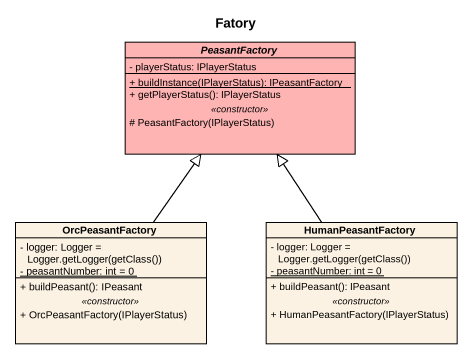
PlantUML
@startuml
title Fatory
hide circle
hide empty members
skinparam classAttributeIconSize 0
abstract class PeasantFactory #FFB4B4 {
  - playerStatus: IPlayerStatus
  --
  {static} + buildInstance(IPlayerStatus): IPeasantFactory
  + getPlayerStatus(): IPlayerStatus
  .. <<constructor>> ..
  # PeasantFactory(IPlayerStatus)
}
class OrcPeasantFactory {
  {field} - logger: Logger = Logger.getLogger(getClass())
  {static} - peasantNumber: int = 0
  --
  + buildPeasant(): IPeasant
  .. <<constructor>> ..
  + OrcPeasantFactory(IPlayerStatus)
}
class HumanPeasantFactory {
  {field} - logger: Logger = Logger.getLogger(getClass())
  {static} - peasantNumber: int = 0
  --
  + buildPeasant(): IPeasant
  .. <<constructor>> ..
  + HumanPeasantFactory(IPlayerStatus)
}
OrcPeasantFactory -up-|> PeasantFactory
HumanPeasantFactory -up-|> PeasantFactory
@enduml
